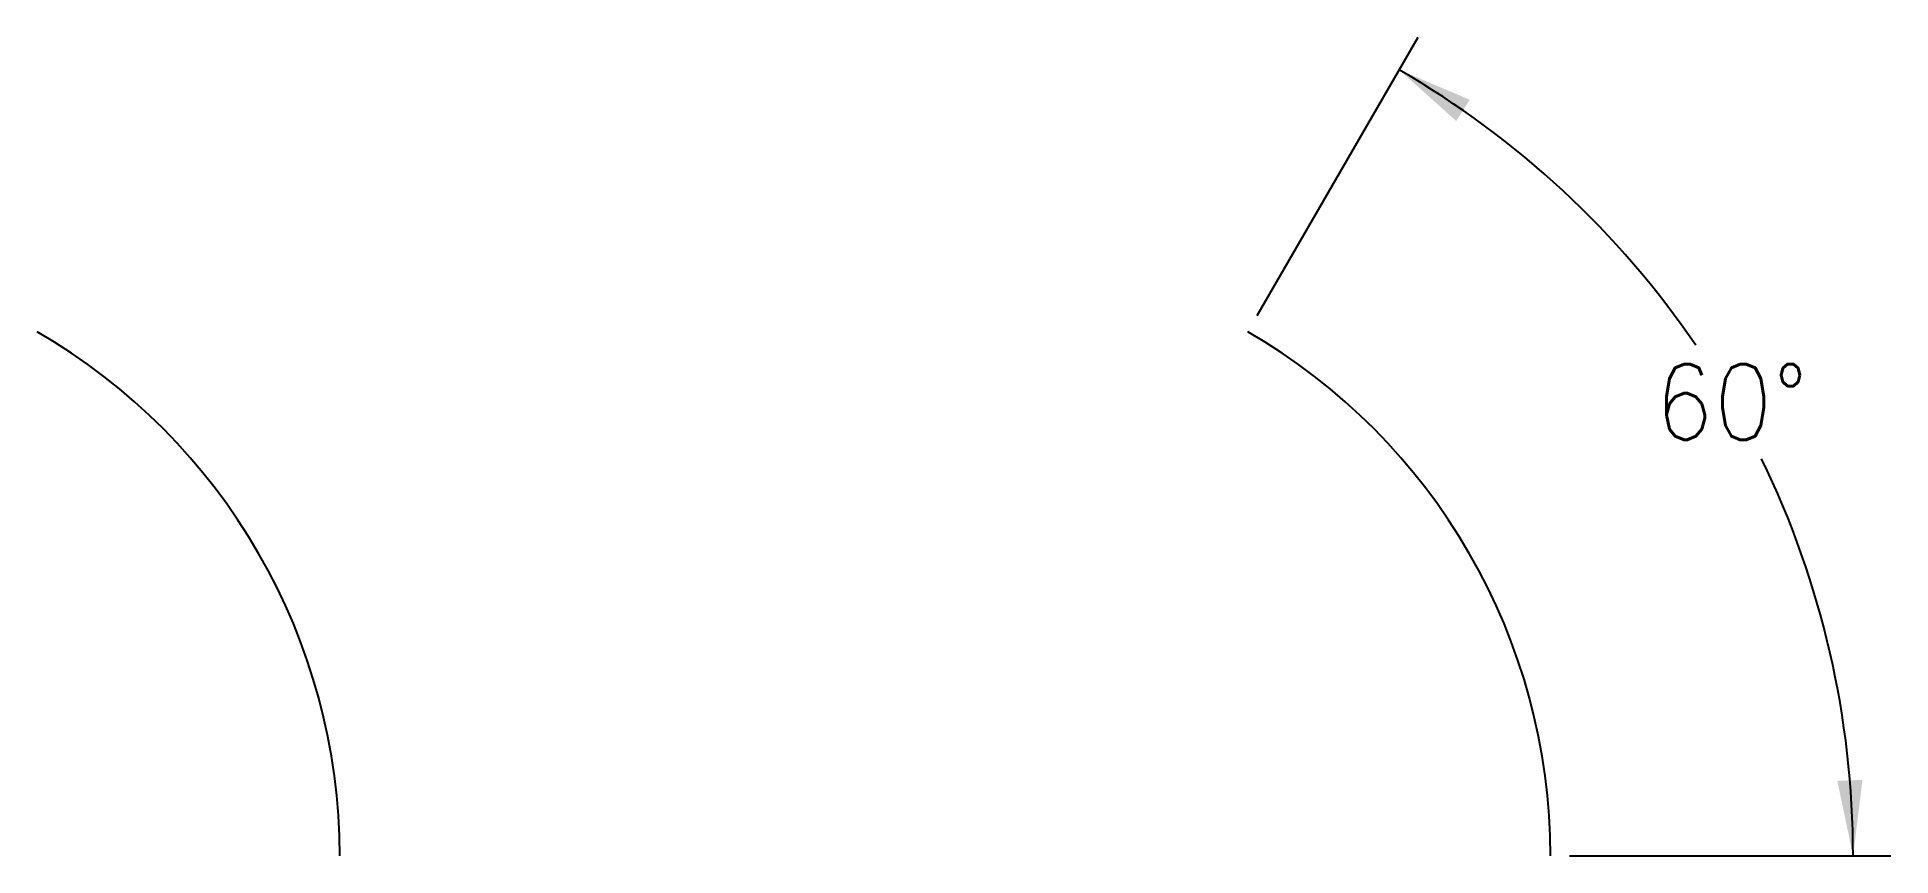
# Model space of a CAD drawing. Header units: millimetres. Extents: x 50 to 111.2, y 10 to 37.1.
import ezdxf

# ---------------------------------------------------------------- set-up
doc = ezdxf.new("R2010")
doc.units = ezdxf.units.MM
doc.layers.get('0').update_dxf_attribs({"lineweight": 25})
doc.styles.add('textstyle11', font='')
doc.styles.get('textstyle11').set_extended_font_data('Standard')

msp = doc.modelspace()

# ---------------------------------------------------------------- linework, layer by layer
for p, q in [((90.312, 27.862), (95.625, 37.063)), ((100.625, 10), (111.25, 10))]:
    msp.add_line(p, q)
for centre, radius, start, end in [((80, 10), 30, 34.22937, 60), ((40, 10), 20, 0, 60), ((80, 10), 20, 0, 60), ((80, 10), 30, 0, 25.94402)]:
    msp.add_arc(centre, radius, start, end)
for points in [[(95, 35.981), (97.334, 34.993), (96.888, 34.29)], [(110, 10), (109.48, 12.48), (110.312, 12.515)]]:
    msp.add_solid(points)

# ---------------------------------------------------------------- texts
at = {"color": 0, "insert": (105.981, 25), "char_height": 2.5, "attachment_point": 5, "style": 'textstyle11'}
msp.add_mtext('60°', dxfattribs=at)

doc.saveas('drawing.dxf')
